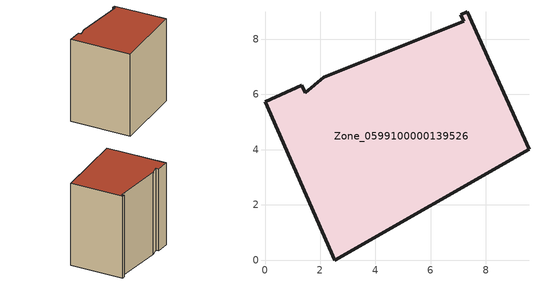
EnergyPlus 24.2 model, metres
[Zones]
Zone_0599100000139526
 floor ground (C_G): 2.13,6.62 7.2,8.65 7.09,8.88 7.33,8.99 9.56,4.02 2.52,0 0,5.74 1.33,6.33 1.45,6.07 z3.26
 wall outside (C_F): 2.52,0 9.56,4.02 7.33,8.99 7.09,8.88 7.2,8.65 2.13,6.62 1.45,6.07 1.33,6.33 0,5.74 2.52,0 z3.26:11.51
 roof outside (C_R): 7.2,8.65 2.13,6.62 1.45,6.07 1.33,6.33 0,5.74 2.52,0 9.56,4.02 7.33,8.99 7.09,8.88 z11.51
[BUILDING]
Pand.0599100000139526: North Axis=0; Terrain=City; Loads Convergence Tolerance Value=0.04; Temperature Convergence Tolerance Value=0.4; Solar Distribution=FullExterior; Maximum Number of Warmup Days=25; Minimum Number of Warmup Days=1
[Site:Location]
Rotterdam.The.Hague.AP_ZH_NLD Design_Conditions: Latitude=51.96; Longitude=4.45; Time Zone=1; Elevation=-4.5
[SITE:GROUNDTEMPERATURE:BUILDINGSURFACE]
18, 18, 18, 18, 18, 18, 18, 18, 18, 18, 18, 18
[MATERIAL] Thermal Absorptance=0.9; Solar Absorptance=0.7; Visible Absorptance=0.7
Name | Roughness | Thickness | Conductivity | Density | Specific Heat
G.TC.1946 | MediumSmooth | 0.15 | 1 | 540 | 1210
F.TC.1946 | Rough | 0.3 | 0.857143 | 1920 | 840
R.TC.1946 | MediumRough | 0.2 | 0.909091 | 1500 | 1000
[CONSTRUCTION]
C_G: G.TC.1946
C_F: F.TC.1946
C_R: R.TC.1946
[ZONE]
Zone_0599100000139526: Type=1; Multiplier=1; Ceiling Height=Autocalculate; Volume=Autocalculate; Floor Area=autocalculate; Part of Total Floor Area=Yes
[ZONEINFILTRATION:DESIGNFLOWRATE]
Infil_Zone_0599100000139526: Zone or ZoneList or Space or SpaceList=Zone_0599100000139526; Schedule=AlwaysOn; Design Flow Rate Calculation Method=Flow/Area; Flow Rate per Floor Area=0.003; Constant Term Coefficient=1; Temperature Term Coefficient=0; Velocity Term Coefficient=0; Velocity Squared Term Coefficient=0
[HVACTEMPLATE:ZONE:IDEALLOADSAIRSYSTEM]
Zone_0599100000139526: Maximum Heating Supply Air Temperature=50; Minimum Cooling Supply Air Temperature=13; Maximum Heating Supply Air Humidity Ratio=0.0156; Minimum Cooling Supply Air Humidity Ratio=0.0077; Heating Limit=NoLimit; Cooling Limit=NoLimit; Dehumidification Control Type=ConstantSensibleHeatRatio; Cooling Sensible Heat Ratio=0.7; Dehumidification Setpoint=60; Humidification Control Type=None; Humidification Setpoint=30; Outdoor Air Method=None; Outdoor Air Flow Rate per Person=0.00944; Outdoor Air Flow Rate per Zone Floor Area=0; Outdoor Air Flow Rate per Zone=0; Demand Controlled Ventilation Type=None; Outdoor Air Economizer Type=NoEconomizer; Heat Recovery Type=None; Sensible Heat Recovery Effectiveness=0.7; Latent Heat Recovery Effectiveness=0.65
[ZONECONTROL:THERMOSTAT]
ThermostatControl_Zone_0599100000139526: Zone or ZoneList=Zone_0599100000139526; Control Type Schedule=DualSetpointControlType; Control 1=Thermostat_Zone_0599100000139526; Temperature Difference Between Cutout And Setpoint=0
[THERMOSTATSETPOINT:DUALSETPOINT]
Thermostat_Zone_0599100000139526: Heating Setpoint Temperature Schedule=HeatingSetpoint_Zone_0599100000139526; Cooling Setpoint Temperature Schedule=CoolingSetpoint_Zone_0599100000139526
[SCHEDULE:COMPACT]
HeatingSetpoint_Zone_0599100000139526: Through: 12/31, For: AllDays, Until: 24:00, 21
CoolingSetpoint_Zone_0599100000139526: Through: 12/31, For: AllDays, Until: 24:00, 24
DualSetpointControlType: Through: 12/31, For: AllDays, Until: 24:00, 4
AlwaysOn: Through: 12/31, For: AllDays, Until: 24:00, 1
